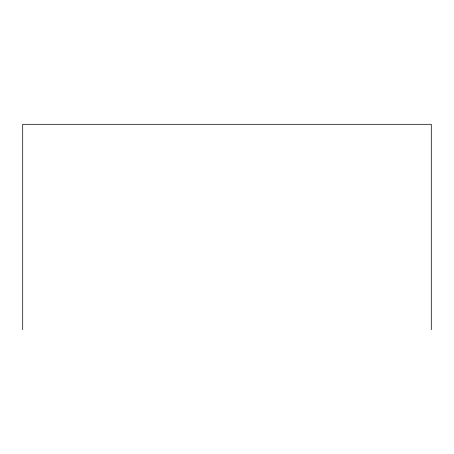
<?xml version="1.0" encoding="UTF-8"?>
<svg xmlns="http://www.w3.org/2000/svg" width="454" height="454" viewBox="0 0 454 454"><rect width="100%" height="100%" fill="white"/><g stroke="black" fill="none" stroke-linecap="round" stroke-linejoin="round"><path stroke-width="0.68" d="M431.3 329.689L431.3 124.311L22.7 124.311L22.7 329.689"/></g></svg>
